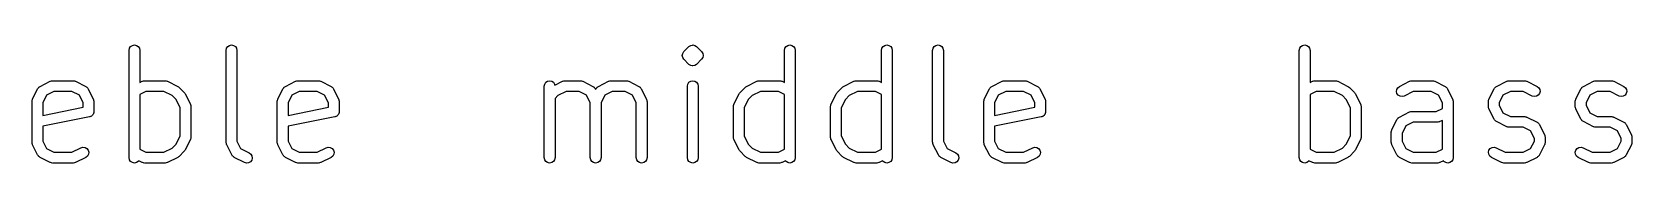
# Model space of a CAD drawing. Extents: x 89 to 416, y -221 to -186.
# Drawn here: x 164.7 to 240.4, y -219.7 to -214.1 of the extents above; entities that cross this region are included whole.
import ezdxf

# ---------------------------------------------------------------- set-up
doc = ezdxf.new("R2010")
doc.units = 0
doc.layers.add('BLACK', color=7, linetype='CONTINUOUS')

msp = doc.modelspace()

# ---------------------------------------------------------------- linework, layer by layer
at = {"layer": 'BLACK', "linetype": 'CONTINUOUS'}
for p, q in [((169.261, -214.388), (169.28, -214.291)), ((169.28, -214.291), (169.335, -214.208)), ((169.335, -214.208), (169.418, -214.153)), ((169.418, -214.153), (169.515, -214.134)), ((169.515, -214.134), (169.612, -214.153)), ((169.612, -214.153), (169.694, -214.208)), ((169.694, -214.208), (169.749, -214.291)), ((169.749, -214.291), (169.769, -214.388)), ((173.857, -214.388), (173.876, -214.291)), ((173.876, -214.291), (173.931, -214.208)), ((173.931, -214.208), (174.014, -214.153)), ((174.014, -214.153), (174.111, -214.134)), ((174.111, -214.134), (174.208, -214.153)), ((174.208, -214.153), (174.291, -214.208)), ((174.291, -214.208), (174.346, -214.291)), ((174.346, -214.291), (174.365, -214.388)), ((195.521, -214.45), (195.763, -214.208)), ((195.763, -214.208), (195.846, -214.153)), ((195.846, -214.153), (195.924, -214.138)), ((195.846, -214.153), (195.846, -214.153)), ((195.846, -214.153), (195.846, -214.153)), ((195.924, -214.138), (195.943, -214.134)), ((195.943, -214.134), (195.943, -214.134)), ((195.943, -214.134), (196.04, -214.153)), ((196.04, -214.153), (196.122, -214.208)), ((196.122, -214.208), (196.364, -214.45)), ((200.285, -214.388), (200.304, -214.291)), ((200.304, -214.291), (200.359, -214.208)), ((200.359, -214.208), (200.442, -214.153)), ((200.442, -214.153), (200.539, -214.134)), ((200.539, -214.134), (200.636, -214.153)), ((200.636, -214.153), (200.719, -214.208)), ((200.719, -214.208), (200.774, -214.291)), ((200.774, -214.291), (200.793, -214.388)), ((204.881, -214.388), (204.901, -214.291)), ((204.901, -214.291), (204.956, -214.208)), ((204.956, -214.208), (205.038, -214.153)), ((205.038, -214.153), (205.135, -214.134)), ((205.135, -214.134), (205.232, -214.153)), ((205.232, -214.153), (205.315, -214.208)), ((205.315, -214.208), (205.37, -214.291)), ((205.37, -214.291), (205.389, -214.388)), ((207.3, -214.388), (207.32, -214.291)), ((207.32, -214.291), (207.375, -214.208)), ((207.375, -214.208), (207.457, -214.153)), ((207.457, -214.153), (207.554, -214.134)), ((207.554, -214.134), (207.651, -214.153)), ((207.651, -214.153), (207.734, -214.208)), ((207.734, -214.208), (207.789, -214.291)), ((207.789, -214.291), (207.808, -214.388)), ((224.657, -214.388), (224.676, -214.291)), ((224.676, -214.291), (224.731, -214.208)), ((224.731, -214.208), (224.814, -214.153)), ((224.814, -214.153), (224.911, -214.134)), ((224.911, -214.134), (225.008, -214.153)), ((225.008, -214.153), (225.091, -214.208)), ((225.091, -214.208), (225.146, -214.291)), ((225.146, -214.291), (225.165, -214.388)), ((169.261, -219.468), (169.261, -214.388)), ((169.769, -214.388), (169.769, -215.912)), ((173.857, -218.742), (173.857, -214.388)), ((174.365, -214.388), (174.365, -218.682)), ((195.447, -214.63), (195.466, -214.533)), ((195.466, -214.727), (195.447, -214.63)), ((195.466, -214.533), (195.521, -214.45)), ((195.521, -214.81), (195.466, -214.727)), ((195.763, -215.052), (195.521, -214.81)), ((195.846, -215.107), (195.763, -215.052)), ((196.122, -215.052), (196.04, -215.107)), ((196.364, -214.81), (196.122, -215.052)), ((196.122, -215.052), (196.122, -215.052)), ((196.364, -214.45), (196.419, -214.533)), ((196.419, -214.727), (196.364, -214.81)), ((196.364, -214.81), (196.364, -214.81)), ((196.419, -214.533), (196.439, -214.63)), ((196.439, -214.63), (196.419, -214.727)), ((200.285, -215.912), (200.285, -214.388)), ((200.793, -214.388), (200.793, -219.468)), ((204.881, -215.912), (204.881, -214.388)), ((205.389, -214.388), (205.389, -219.468)), ((207.3, -218.742), (207.3, -214.388)), ((207.808, -214.388), (207.808, -218.682)), ((224.657, -219.468), (224.657, -214.388)), ((225.165, -214.388), (225.165, -215.912)), ((165.047, -216.096), (165.531, -215.854)), ((165.531, -215.854), (165.539, -215.852)), ((165.539, -215.852), (165.547, -215.847)), ((165.547, -215.847), (165.587, -215.839)), ((165.587, -215.839), (165.626, -215.828)), ((165.626, -215.828), (165.635, -215.829)), ((165.635, -215.829), (165.644, -215.827)), ((165.644, -215.827), (166.612, -215.827)), ((166.612, -215.827), (166.621, -215.829)), ((166.621, -215.829), (166.63, -215.828)), ((166.63, -215.828), (166.669, -215.839)), ((166.669, -215.839), (166.709, -215.847)), ((166.709, -215.847), (166.717, -215.852)), ((166.717, -215.852), (166.725, -215.854)), ((166.725, -215.854), (167.209, -216.096)), ((169.769, -215.912), (169.885, -215.854)), ((169.885, -215.854), (169.894, -215.852)), ((169.894, -215.852), (169.901, -215.847)), ((169.901, -215.847), (169.941, -215.839)), ((169.941, -215.839), (169.981, -215.828)), ((169.981, -215.828), (169.99, -215.829)), ((169.99, -215.829), (169.999, -215.827)), ((169.999, -215.827), (170.966, -215.827)), ((170.966, -215.827), (170.975, -215.829)), ((170.975, -215.829), (170.984, -215.828)), ((170.984, -215.828), (171.023, -215.839)), ((171.023, -215.839), (171.063, -215.847)), ((171.063, -215.847), (171.071, -215.852)), ((171.071, -215.852), (171.08, -215.854)), ((171.08, -215.854), (171.564, -216.096)), ((176.658, -216.096), (177.142, -215.854)), ((177.142, -215.854), (177.151, -215.852)), ((177.151, -215.852), (177.159, -215.847)), ((177.159, -215.847), (177.198, -215.839)), ((177.198, -215.839), (177.238, -215.828)), ((177.238, -215.828), (177.247, -215.829)), ((177.247, -215.829), (177.256, -215.827)), ((177.256, -215.827), (178.223, -215.827)), ((178.223, -215.827), (178.232, -215.829)), ((178.232, -215.829), (178.241, -215.828)), ((178.241, -215.828), (178.281, -215.839)), ((178.281, -215.839), (178.321, -215.847)), ((178.321, -215.847), (178.328, -215.852)), ((178.328, -215.852), (178.337, -215.854)), ((178.337, -215.854), (178.821, -216.096)), ((188.99, -215.902), (189.072, -215.847)), ((189.072, -215.847), (189.17, -215.827)), ((189.17, -215.827), (189.267, -215.847)), ((189.267, -215.847), (189.349, -215.902)), ((189.415, -216.038), (189.782, -215.854)), ((189.782, -215.854), (189.79, -215.852)), ((189.79, -215.852), (189.798, -215.847)), ((189.798, -215.847), (189.838, -215.839)), ((189.838, -215.839), (189.877, -215.828)), ((189.877, -215.828), (189.886, -215.829)), ((189.886, -215.829), (189.895, -215.827)), ((189.895, -215.827), (190.621, -215.827)), ((190.621, -215.827), (190.63, -215.829)), ((190.63, -215.829), (190.639, -215.828)), ((190.639, -215.828), (190.678, -215.839)), ((190.678, -215.839), (190.718, -215.847)), ((190.718, -215.847), (190.726, -215.852)), ((190.726, -215.852), (190.735, -215.854)), ((190.735, -215.854), (191.218, -216.096)), ((191.475, -216.096), (191.959, -215.854)), ((191.959, -215.854), (191.968, -215.852)), ((191.968, -215.852), (191.975, -215.847)), ((191.975, -215.847), (192.015, -215.839)), ((192.015, -215.839), (192.054, -215.828)), ((192.054, -215.828), (192.063, -215.829)), ((192.063, -215.829), (192.072, -215.827)), ((192.072, -215.827), (192.798, -215.827)), ((192.798, -215.827), (192.807, -215.829)), ((192.807, -215.829), (192.816, -215.828)), ((192.816, -215.828), (192.855, -215.839)), ((192.855, -215.839), (192.895, -215.847)), ((192.895, -215.847), (192.903, -215.852)), ((192.903, -215.852), (192.912, -215.854)), ((192.912, -215.854), (193.395, -216.096)), ((195.763, -215.902), (195.846, -215.847)), ((195.846, -215.107), (195.846, -215.107)), ((195.846, -215.107), (195.846, -215.107)), ((195.919, -215.121), (195.846, -215.107)), ((195.846, -215.847), (195.943, -215.827)), ((195.943, -215.126), (195.919, -215.121)), ((196.04, -215.107), (195.943, -215.126)), ((195.943, -215.126), (195.943, -215.126)), ((195.943, -215.827), (196.04, -215.847)), ((196.04, -215.847), (196.122, -215.902)), ((198.49, -216.096), (198.974, -215.854)), ((198.974, -215.854), (198.983, -215.852)), ((198.983, -215.852), (198.99, -215.847)), ((198.99, -215.847), (199.03, -215.839)), ((199.03, -215.839), (199.07, -215.828)), ((199.07, -215.828), (199.079, -215.829)), ((199.079, -215.829), (199.088, -215.827)), ((199.088, -215.827), (200.055, -215.827)), ((200.055, -215.827), (200.064, -215.829)), ((200.064, -215.829), (200.073, -215.828)), ((200.073, -215.828), (200.113, -215.839)), ((200.113, -215.839), (200.152, -215.847)), ((200.152, -215.847), (200.16, -215.852)), ((200.16, -215.852), (200.169, -215.854)), ((200.169, -215.854), (200.285, -215.912)), ((203.086, -216.096), (203.57, -215.854)), ((203.57, -215.854), (203.579, -215.852)), ((203.579, -215.852), (203.587, -215.847)), ((203.587, -215.847), (203.627, -215.839)), ((203.627, -215.839), (203.666, -215.828)), ((203.666, -215.828), (203.675, -215.829)), ((203.675, -215.829), (203.684, -215.827)), ((203.684, -215.827), (204.651, -215.827)), ((204.651, -215.827), (204.66, -215.829)), ((204.66, -215.829), (204.669, -215.828)), ((204.669, -215.828), (204.709, -215.839)), ((204.709, -215.839), (204.749, -215.847)), ((204.749, -215.847), (204.756, -215.852)), ((204.756, -215.852), (204.765, -215.854)), ((204.765, -215.854), (204.881, -215.912)), ((210.102, -216.096), (210.585, -215.854)), ((210.585, -215.854), (210.594, -215.852)), ((210.594, -215.852), (210.602, -215.847)), ((210.602, -215.847), (210.642, -215.839)), ((210.642, -215.839), (210.681, -215.828)), ((210.681, -215.828), (210.69, -215.829)), ((210.69, -215.829), (210.699, -215.827)), ((210.699, -215.827), (211.667, -215.827)), ((211.667, -215.827), (211.676, -215.829)), ((211.676, -215.829), (211.685, -215.828)), ((211.685, -215.828), (211.724, -215.839)), ((211.724, -215.839), (211.764, -215.847)), ((211.764, -215.847), (211.771, -215.852)), ((211.771, -215.852), (211.78, -215.854)), ((211.78, -215.854), (212.264, -216.096)), ((225.165, -215.912), (225.281, -215.854)), ((225.281, -215.854), (225.29, -215.852)), ((225.29, -215.852), (225.298, -215.847)), ((225.298, -215.847), (225.337, -215.839)), ((225.337, -215.839), (225.377, -215.828)), ((225.377, -215.828), (225.386, -215.829)), ((225.386, -215.829), (225.395, -215.827)), ((225.395, -215.827), (226.362, -215.827)), ((226.362, -215.827), (226.371, -215.829)), ((226.371, -215.829), (226.38, -215.828)), ((226.38, -215.828), (226.42, -215.839)), ((226.42, -215.839), (226.46, -215.847)), ((226.46, -215.847), (226.467, -215.852)), ((226.467, -215.852), (226.476, -215.854)), ((226.476, -215.854), (226.96, -216.096)), ((229.394, -216.096), (229.877, -215.854)), ((229.877, -215.854), (229.886, -215.852)), ((229.886, -215.852), (229.894, -215.847)), ((229.894, -215.847), (229.934, -215.839)), ((229.934, -215.839), (229.973, -215.828)), ((229.973, -215.828), (229.982, -215.829)), ((229.982, -215.829), (229.991, -215.827)), ((229.991, -215.827), (230.959, -215.827)), ((230.959, -215.827), (230.968, -215.829)), ((230.968, -215.829), (230.977, -215.828)), ((230.977, -215.828), (231.016, -215.839)), ((231.016, -215.839), (231.056, -215.847)), ((231.056, -215.847), (231.063, -215.852)), ((231.063, -215.852), (231.072, -215.854)), ((231.072, -215.854), (231.556, -216.096)), ((233.99, -216.096), (234.474, -215.854)), ((234.474, -215.854), (234.482, -215.852)), ((234.482, -215.852), (234.49, -215.847)), ((234.49, -215.847), (234.53, -215.839)), ((234.53, -215.839), (234.569, -215.828)), ((234.569, -215.828), (234.578, -215.829)), ((234.578, -215.829), (234.587, -215.827)), ((234.587, -215.827), (235.313, -215.827)), ((235.313, -215.827), (235.322, -215.829)), ((235.322, -215.829), (235.331, -215.828)), ((235.331, -215.828), (235.37, -215.839)), ((235.37, -215.839), (235.41, -215.847)), ((235.41, -215.847), (235.418, -215.852)), ((235.418, -215.852), (235.426, -215.854)), ((235.426, -215.854), (235.91, -216.096)), ((238.102, -216.096), (238.586, -215.854)), ((238.586, -215.854), (238.595, -215.852)), ((238.595, -215.852), (238.602, -215.847)), ((238.602, -215.847), (238.642, -215.839)), ((238.642, -215.839), (238.682, -215.828)), ((238.682, -215.828), (238.691, -215.829)), ((238.691, -215.829), (238.7, -215.827)), ((238.7, -215.827), (239.425, -215.827)), ((239.425, -215.827), (239.434, -215.829)), ((239.434, -215.829), (239.443, -215.828)), ((239.443, -215.828), (239.483, -215.839)), ((239.483, -215.839), (239.522, -215.847)), ((239.522, -215.847), (239.53, -215.852)), ((239.53, -215.852), (239.539, -215.854)), ((239.539, -215.854), (240.023, -216.096)), ((164.691, -216.694), (164.933, -216.21)), ((164.933, -216.21), (164.953, -216.185)), ((164.953, -216.185), (164.969, -216.157)), ((164.969, -216.157), (164.983, -216.146)), ((164.983, -216.146), (164.994, -216.131)), ((164.994, -216.131), (165.022, -216.116)), ((165.022, -216.116), (165.047, -216.096)), ((165.35, -216.513), (165.173, -216.867)), ((165.704, -216.335), (165.35, -216.513)), ((166.552, -216.335), (165.704, -216.335)), ((166.906, -216.513), (166.552, -216.335)), ((167.084, -216.867), (166.906, -216.513)), ((167.209, -216.096), (167.234, -216.116)), ((167.234, -216.116), (167.262, -216.131)), ((167.262, -216.131), (167.273, -216.146)), ((167.273, -216.146), (167.288, -216.157)), ((167.288, -216.157), (167.303, -216.185)), ((167.303, -216.185), (167.323, -216.21)), ((167.323, -216.21), (167.565, -216.694)), ((170.059, -216.335), (169.769, -216.48)), ((169.769, -216.48), (169.769, -219.069)), ((170.906, -216.335), (170.059, -216.335)), ((171.3, -216.532), (170.906, -216.335)), ((171.483, -216.716), (171.3, -216.532)), ((171.564, -216.096), (171.596, -216.121)), ((171.596, -216.121), (171.63, -216.144)), ((171.63, -216.144), (171.872, -216.386)), ((171.872, -216.386), (171.894, -216.419)), ((171.894, -216.419), (171.919, -216.452)), ((171.919, -216.452), (172.161, -216.935)), ((176.303, -216.694), (176.545, -216.21)), ((176.545, -216.21), (176.564, -216.185)), ((176.564, -216.185), (176.58, -216.157)), ((176.58, -216.157), (176.594, -216.146)), ((176.594, -216.146), (176.605, -216.131)), ((176.605, -216.131), (176.633, -216.116)), ((176.633, -216.116), (176.658, -216.096)), ((176.961, -216.513), (176.784, -216.867)), ((177.316, -216.335), (176.961, -216.513)), ((178.163, -216.335), (177.316, -216.335)), ((178.518, -216.513), (178.163, -216.335)), ((178.695, -216.867), (178.518, -216.513)), ((178.821, -216.096), (178.846, -216.116)), ((178.846, -216.116), (178.874, -216.131)), ((178.874, -216.131), (178.885, -216.146)), ((178.885, -216.146), (178.899, -216.157)), ((178.899, -216.157), (178.915, -216.185)), ((178.915, -216.185), (178.934, -216.21)), ((178.934, -216.21), (179.176, -216.694)), ((188.916, -216.081), (188.935, -215.984)), ((188.916, -219.468), (188.916, -216.081)), ((188.935, -215.984), (188.99, -215.902)), ((189.349, -215.902), (189.404, -215.984)), ((189.404, -215.984), (189.415, -216.038)), ((189.562, -216.532), (189.424, -216.67)), ((189.955, -216.335), (189.562, -216.532)), ((190.561, -216.335), (189.955, -216.335)), ((190.915, -216.513), (190.561, -216.335)), ((191.093, -216.867), (190.915, -216.513)), ((191.218, -216.096), (191.244, -216.116)), ((191.244, -216.116), (191.271, -216.131)), ((191.271, -216.131), (191.282, -216.146)), ((191.282, -216.146), (191.297, -216.157)), ((191.297, -216.157), (191.312, -216.185)), ((191.312, -216.185), (191.332, -216.21)), ((191.332, -216.21), (191.347, -216.239)), ((191.347, -216.239), (191.361, -216.21)), ((191.361, -216.21), (191.381, -216.185)), ((191.381, -216.185), (191.397, -216.157)), ((191.397, -216.157), (191.411, -216.146)), ((191.411, -216.146), (191.422, -216.131)), ((191.422, -216.131), (191.45, -216.116)), ((191.45, -216.116), (191.475, -216.096)), ((191.778, -216.513), (191.601, -216.867)), ((192.132, -216.335), (191.778, -216.513)), ((192.738, -216.335), (192.132, -216.335)), ((193.093, -216.513), (192.738, -216.335)), ((193.27, -216.867), (193.093, -216.513)), ((193.395, -216.096), (193.421, -216.116)), ((193.421, -216.116), (193.448, -216.131)), ((193.448, -216.131), (193.459, -216.146)), ((193.459, -216.146), (193.474, -216.157)), ((193.474, -216.157), (193.49, -216.185)), ((193.49, -216.185), (193.509, -216.21)), ((193.509, -216.21), (193.751, -216.694)), ((195.689, -216.081), (195.708, -215.984)), ((195.689, -219.468), (195.689, -216.081)), ((195.708, -215.984), (195.763, -215.902)), ((196.122, -215.902), (196.178, -215.984)), ((196.178, -215.984), (196.197, -216.081)), ((196.197, -216.081), (196.197, -219.468)), ((197.893, -216.935), (198.135, -216.452)), ((198.135, -216.452), (198.16, -216.419)), ((198.16, -216.419), (198.182, -216.386)), ((198.182, -216.386), (198.424, -216.144)), ((198.424, -216.144), (198.458, -216.121)), ((198.458, -216.121), (198.49, -216.096)), ((198.754, -216.532), (198.571, -216.716)), ((199.148, -216.335), (198.754, -216.532)), ((199.995, -216.335), (199.148, -216.335)), ((200.285, -216.48), (199.995, -216.335)), ((200.285, -219.069), (200.285, -216.48)), ((202.489, -216.935), (202.731, -216.452)), ((202.731, -216.452), (202.756, -216.419)), ((202.756, -216.419), (202.778, -216.386)), ((202.778, -216.386), (203.02, -216.144)), ((203.02, -216.144), (203.054, -216.121)), ((203.054, -216.121), (203.086, -216.096)), ((203.35, -216.532), (203.167, -216.716)), ((203.744, -216.335), (203.35, -216.532)), ((204.591, -216.335), (203.744, -216.335)), ((204.881, -216.48), (204.591, -216.335)), ((204.881, -219.069), (204.881, -216.48)), ((209.746, -216.694), (209.988, -216.21)), ((209.988, -216.21), (210.008, -216.185)), ((210.008, -216.185), (210.023, -216.157)), ((210.023, -216.157), (210.038, -216.146)), ((210.038, -216.146), (210.049, -216.131)), ((210.049, -216.131), (210.076, -216.116)), ((210.076, -216.116), (210.102, -216.096)), ((210.405, -216.513), (210.227, -216.867)), ((210.759, -216.335), (210.405, -216.513)), ((211.607, -216.335), (210.759, -216.335)), ((211.961, -216.513), (211.607, -216.335)), ((212.138, -216.867), (211.961, -216.513)), ((212.264, -216.096), (212.289, -216.116)), ((212.289, -216.116), (212.317, -216.131)), ((212.317, -216.131), (212.328, -216.146)), ((212.328, -216.146), (212.342, -216.157)), ((212.342, -216.157), (212.358, -216.185)), ((212.358, -216.185), (212.378, -216.21)), ((212.378, -216.21), (212.62, -216.694)), ((225.455, -216.335), (225.165, -216.48)), ((225.165, -216.48), (225.165, -219.069)), ((226.302, -216.335), (225.455, -216.335)), ((226.696, -216.532), (226.302, -216.335)), ((226.879, -216.716), (226.696, -216.532)), ((226.96, -216.096), (226.992, -216.121)), ((226.992, -216.121), (227.026, -216.144)), ((227.026, -216.144), (227.268, -216.386)), ((227.268, -216.386), (227.29, -216.419)), ((227.29, -216.419), (227.315, -216.452)), ((227.315, -216.452), (227.557, -216.935)), ((229.254, -216.341), (229.266, -216.243)), ((229.28, -216.437), (229.254, -216.341)), ((229.266, -216.243), (229.315, -216.157)), ((229.341, -216.515), (229.28, -216.437)), ((229.315, -216.157), (229.394, -216.096)), ((229.427, -216.564), (229.341, -216.515)), ((229.525, -216.577), (229.427, -216.564)), ((229.621, -216.551), (229.525, -216.577)), ((230.051, -216.335), (229.621, -216.551)), ((230.899, -216.335), (230.051, -216.335)), ((231.253, -216.513), (230.899, -216.335)), ((231.43, -216.867), (231.253, -216.513)), ((231.556, -216.096), (231.581, -216.116)), ((231.581, -216.116), (231.609, -216.131)), ((231.609, -216.131), (231.62, -216.146)), ((231.62, -216.146), (231.634, -216.157)), ((231.634, -216.157), (231.65, -216.185)), ((231.65, -216.185), (231.67, -216.21)), ((231.67, -216.21), (231.911, -216.694)), ((233.634, -216.694), (233.876, -216.21)), ((233.876, -216.21), (233.896, -216.185)), ((233.896, -216.185), (233.911, -216.157)), ((233.911, -216.157), (233.926, -216.146)), ((233.926, -216.146), (233.937, -216.131)), ((233.937, -216.131), (233.965, -216.116)), ((233.965, -216.116), (233.99, -216.096)), ((234.293, -216.513), (234.115, -216.867)), ((234.647, -216.335), (234.293, -216.513)), ((235.253, -216.335), (234.647, -216.335)), ((235.683, -216.551), (235.253, -216.335)), ((235.779, -216.577), (235.683, -216.551)), ((235.877, -216.564), (235.779, -216.577)), ((235.963, -216.515), (235.877, -216.564)), ((235.91, -216.096), (235.989, -216.157)), ((236.024, -216.437), (235.963, -216.515)), ((235.989, -216.157), (236.038, -216.243)), ((236.05, -216.341), (236.024, -216.437)), ((236.038, -216.243), (236.05, -216.341)), ((237.747, -216.694), (237.989, -216.21)), ((237.989, -216.21), (238.008, -216.185)), ((238.008, -216.185), (238.024, -216.157)), ((238.024, -216.157), (238.038, -216.146)), ((238.038, -216.146), (238.049, -216.131)), ((238.049, -216.131), (238.077, -216.116)), ((238.077, -216.116), (238.102, -216.096)), ((238.405, -216.513), (238.228, -216.867)), ((238.759, -216.335), (238.405, -216.513)), ((239.365, -216.335), (238.759, -216.335)), ((239.795, -216.551), (239.365, -216.335)), ((239.891, -216.577), (239.795, -216.551)), ((239.989, -216.564), (239.891, -216.577)), ((240.075, -216.515), (239.989, -216.564)), ((240.023, -216.096), (240.101, -216.157)), ((240.136, -216.437), (240.075, -216.515)), ((240.101, -216.157), (240.15, -216.243)), ((240.162, -216.341), (240.136, -216.437)), ((240.15, -216.243), (240.162, -216.341)), ((164.665, -216.789), (164.676, -216.75)), ((164.666, -216.798), (164.665, -216.789)), ((164.665, -216.807), (164.666, -216.798)), ((164.665, -218.742), (164.665, -216.807)), ((164.676, -216.75), (164.684, -216.71)), ((164.684, -216.71), (164.689, -216.702)), ((164.689, -216.702), (164.691, -216.694)), ((165.173, -216.867), (165.173, -217.465)), ((165.173, -217.465), (167.084, -217.083)), ((167.084, -217.083), (167.084, -216.867)), ((167.565, -216.694), (167.567, -216.702)), ((167.567, -216.702), (167.572, -216.71)), ((167.572, -216.71), (167.58, -216.75)), ((167.577, -217.363), (167.572, -217.388)), ((167.587, -217.34), (167.577, -217.363)), ((167.58, -216.75), (167.591, -216.789)), ((167.592, -217.291), (167.587, -217.315)), ((167.587, -217.315), (167.587, -217.34)), ((167.591, -216.789), (167.59, -216.798)), ((167.59, -216.798), (167.592, -216.807)), ((167.592, -216.807), (167.592, -217.291)), ((171.68, -217.109), (171.483, -216.716)), ((171.68, -218.441), (171.68, -217.109)), ((172.161, -216.935), (172.163, -216.944)), ((172.163, -216.944), (172.168, -216.952)), ((172.168, -216.952), (172.176, -216.992)), ((172.176, -216.992), (172.187, -217.031)), ((172.187, -217.031), (172.186, -217.04)), ((172.186, -217.04), (172.188, -217.049)), ((172.188, -217.049), (172.188, -218.5)), ((176.276, -216.807), (176.278, -216.798)), ((176.276, -218.742), (176.276, -216.807)), ((176.277, -216.789), (176.287, -216.75)), ((176.278, -216.798), (176.277, -216.789)), ((176.287, -216.75), (176.295, -216.71)), ((176.295, -216.71), (176.3, -216.702)), ((176.3, -216.702), (176.303, -216.694)), ((176.784, -216.867), (176.784, -217.465)), ((176.784, -217.465), (178.695, -217.083)), ((178.695, -217.083), (178.695, -216.867)), ((179.176, -216.694), (179.179, -216.702)), ((179.179, -216.702), (179.184, -216.71)), ((179.184, -216.71), (179.192, -216.75)), ((179.189, -217.363), (179.184, -217.388)), ((179.198, -217.34), (179.189, -217.363)), ((179.192, -216.75), (179.202, -216.789)), ((179.203, -217.291), (179.198, -217.315)), ((179.198, -217.315), (179.198, -217.34)), ((179.202, -216.789), (179.201, -216.798)), ((179.201, -216.798), (179.203, -216.807)), ((179.203, -216.807), (179.203, -217.291)), ((189.424, -216.67), (189.424, -219.468)), ((191.093, -219.468), (191.093, -216.867)), ((191.601, -216.867), (191.601, -219.468)), ((193.27, -219.468), (193.27, -216.867)), ((193.751, -216.694), (193.753, -216.702)), ((193.753, -216.702), (193.758, -216.71)), ((193.758, -216.71), (193.766, -216.75)), ((193.766, -216.75), (193.777, -216.789)), ((193.777, -216.789), (193.776, -216.798)), ((193.776, -216.798), (193.778, -216.807)), ((193.778, -216.807), (193.778, -219.468)), ((197.866, -217.049), (197.868, -217.04)), ((197.866, -218.5), (197.866, -217.049)), ((197.867, -217.031), (197.877, -216.992)), ((197.868, -217.04), (197.867, -217.031)), ((197.877, -216.992), (197.885, -216.952)), ((197.885, -216.952), (197.89, -216.944)), ((197.89, -216.944), (197.893, -216.935)), ((198.571, -216.716), (198.374, -217.109)), ((198.374, -217.109), (198.374, -218.441)), ((202.462, -217.049), (202.464, -217.04)), ((202.462, -218.5), (202.462, -217.049)), ((202.463, -217.031), (202.474, -216.992)), ((202.464, -217.04), (202.463, -217.031)), ((202.474, -216.992), (202.482, -216.952)), ((202.482, -216.952), (202.487, -216.944)), ((202.487, -216.944), (202.489, -216.935)), ((203.167, -216.716), (202.97, -217.109)), ((202.97, -217.109), (202.97, -218.441)), ((209.719, -216.807), (209.721, -216.798)), ((209.719, -218.742), (209.719, -216.807)), ((209.72, -216.789), (209.731, -216.75)), ((209.721, -216.798), (209.72, -216.789)), ((209.731, -216.75), (209.739, -216.71)), ((209.739, -216.71), (209.744, -216.702)), ((209.744, -216.702), (209.746, -216.694)), ((210.227, -216.867), (210.227, -217.465)), ((210.227, -217.465), (212.138, -217.083)), ((212.138, -217.083), (212.138, -216.867)), ((212.62, -216.694), (212.622, -216.702)), ((212.622, -216.702), (212.627, -216.71)), ((212.627, -216.71), (212.635, -216.75)), ((212.632, -217.363), (212.627, -217.388)), ((212.642, -217.34), (212.632, -217.363)), ((212.635, -216.75), (212.646, -216.789)), ((212.646, -217.291), (212.642, -217.315)), ((212.642, -217.315), (212.642, -217.34)), ((212.646, -216.789), (212.645, -216.798)), ((212.645, -216.798), (212.646, -216.807)), ((212.646, -216.807), (212.646, -217.291)), ((227.076, -217.109), (226.879, -216.716)), ((227.076, -218.441), (227.076, -217.109)), ((227.557, -216.935), (227.56, -216.944)), ((227.56, -216.944), (227.565, -216.952)), ((227.565, -216.952), (227.573, -216.992)), ((227.573, -216.992), (227.583, -217.031)), ((227.583, -217.031), (227.582, -217.04)), ((227.582, -217.04), (227.584, -217.049)), ((227.584, -217.049), (227.584, -218.5)), ((229.394, -217.548), (229.877, -217.306)), ((229.877, -217.306), (229.886, -217.303)), ((229.886, -217.303), (229.894, -217.298)), ((229.894, -217.298), (229.934, -217.29)), ((229.934, -217.29), (229.973, -217.279)), ((229.973, -217.279), (229.982, -217.281)), ((229.982, -217.281), (229.991, -217.279)), ((229.991, -217.279), (231.141, -217.279)), ((231.141, -217.279), (231.43, -217.134)), ((231.43, -217.134), (231.43, -216.867)), ((231.911, -216.694), (231.914, -216.702)), ((231.914, -216.702), (231.919, -216.71)), ((231.919, -216.71), (231.927, -216.75)), ((231.927, -216.75), (231.938, -216.789)), ((231.938, -216.789), (231.937, -216.798)), ((231.937, -216.798), (231.938, -216.807)), ((231.938, -216.807), (231.938, -219.468)), ((233.607, -216.807), (233.609, -216.798)), ((233.607, -217.049), (233.607, -216.807)), ((233.609, -217.058), (233.607, -217.049)), ((233.608, -216.789), (233.619, -216.75)), ((233.609, -216.798), (233.608, -216.789)), ((233.608, -217.067), (233.609, -217.058)), ((233.619, -217.106), (233.608, -217.067)), ((233.619, -216.75), (233.627, -216.71)), ((233.627, -217.146), (233.619, -217.106)), ((233.627, -216.71), (233.632, -216.702)), ((233.632, -217.154), (233.627, -217.146)), ((233.632, -216.702), (233.634, -216.694)), ((233.634, -217.163), (233.632, -217.154)), ((233.876, -217.646), (233.634, -217.163)), ((234.115, -216.867), (234.115, -216.989)), ((234.115, -216.989), (234.293, -217.344)), ((234.293, -217.344), (234.647, -217.521)), ((237.72, -216.789), (237.731, -216.75)), ((237.722, -216.798), (237.72, -216.789)), ((237.72, -216.807), (237.722, -216.798)), ((237.72, -217.049), (237.72, -216.807)), ((237.722, -217.058), (237.72, -217.049)), ((237.72, -217.067), (237.722, -217.058)), ((237.731, -217.106), (237.72, -217.067)), ((237.731, -216.75), (237.739, -216.71)), ((237.739, -217.146), (237.731, -217.106)), ((237.739, -216.71), (237.744, -216.702)), ((237.744, -217.154), (237.739, -217.146)), ((237.744, -216.702), (237.747, -216.694)), ((237.747, -217.163), (237.744, -217.154)), ((237.989, -217.646), (237.747, -217.163)), ((238.228, -216.867), (238.228, -216.989)), ((238.228, -216.989), (238.405, -217.344)), ((238.405, -217.344), (238.759, -217.521)), ((167.387, -217.54), (165.173, -217.983)), ((165.173, -217.983), (165.173, -218.682)), ((167.41, -217.53), (167.387, -217.54)), ((167.435, -217.526), (167.41, -217.53)), ((167.456, -217.512), (167.435, -217.526)), ((167.479, -217.502), (167.456, -217.512)), ((167.497, -217.484), (167.479, -217.502)), ((167.517, -217.471), (167.497, -217.484)), ((167.531, -217.45), (167.517, -217.471)), ((167.549, -217.432), (167.531, -217.45)), ((167.558, -217.409), (167.549, -217.432)), ((167.572, -217.388), (167.558, -217.409)), ((178.999, -217.54), (176.784, -217.983)), ((176.784, -217.983), (176.784, -218.682)), ((179.022, -217.53), (178.999, -217.54)), ((179.046, -217.526), (179.022, -217.53)), ((179.067, -217.512), (179.046, -217.526)), ((179.09, -217.502), (179.067, -217.512)), ((179.108, -217.484), (179.09, -217.502)), ((179.129, -217.471), (179.108, -217.484)), ((179.143, -217.45), (179.129, -217.471)), ((179.16, -217.432), (179.143, -217.45)), ((179.17, -217.409), (179.16, -217.432)), ((179.184, -217.388), (179.17, -217.409)), ((212.442, -217.54), (210.227, -217.983)), ((210.227, -217.983), (210.227, -218.682)), ((212.465, -217.53), (212.442, -217.54)), ((212.49, -217.526), (212.465, -217.53)), ((212.51, -217.512), (212.49, -217.526)), ((212.534, -217.502), (212.51, -217.512)), ((212.551, -217.484), (212.534, -217.502)), ((212.572, -217.471), (212.551, -217.484)), ((212.586, -217.45), (212.572, -217.471)), ((212.604, -217.432), (212.586, -217.45)), ((212.613, -217.409), (212.604, -217.432)), ((212.627, -217.388), (212.613, -217.409)), ((229.038, -218.145), (229.28, -217.661)), ((229.28, -217.661), (229.299, -217.636)), ((229.299, -217.636), (229.315, -217.608)), ((229.315, -217.608), (229.33, -217.597)), ((229.33, -217.597), (229.341, -217.583)), ((229.341, -217.583), (229.368, -217.567)), ((229.368, -217.567), (229.394, -217.548)), ((229.696, -217.964), (229.519, -218.319)), ((230.051, -217.787), (229.696, -217.964)), ((231.2, -217.787), (230.051, -217.787)), ((231.209, -217.785), (231.2, -217.787)), ((231.218, -217.786), (231.209, -217.785)), ((231.258, -217.775), (231.218, -217.786)), ((231.298, -217.768), (231.258, -217.775)), ((231.305, -217.762), (231.298, -217.768)), ((231.314, -217.76), (231.305, -217.762)), ((231.43, -217.702), (231.314, -217.76)), ((231.43, -219.069), (231.43, -217.702)), ((233.896, -217.672), (233.876, -217.646)), ((233.911, -217.699), (233.896, -217.672)), ((233.926, -217.71), (233.911, -217.699)), ((233.937, -217.725), (233.926, -217.71)), ((233.965, -217.741), (233.937, -217.725)), ((233.99, -217.76), (233.965, -217.741)), ((234.474, -218.002), (233.99, -217.76)), ((234.482, -218.004), (234.474, -218.002)), ((234.49, -218.009), (234.482, -218.004)), ((234.53, -218.017), (234.49, -218.009)), ((234.569, -218.028), (234.53, -218.017)), ((234.578, -218.027), (234.569, -218.028)), ((234.587, -218.029), (234.578, -218.027)), ((235.253, -218.029), (234.587, -218.029)), ((234.647, -217.521), (235.313, -217.521)), ((235.607, -218.206), (235.253, -218.029)), ((235.313, -217.521), (235.322, -217.523)), ((235.322, -217.523), (235.331, -217.521)), ((235.331, -217.521), (235.37, -217.532)), ((235.37, -217.532), (235.41, -217.54)), ((235.41, -217.54), (235.418, -217.545)), ((235.418, -217.545), (235.426, -217.548)), ((235.426, -217.548), (235.91, -217.789)), ((235.91, -217.789), (235.935, -217.809)), ((235.935, -217.809), (235.963, -217.825)), ((235.963, -217.825), (235.974, -217.839)), ((235.974, -217.839), (235.989, -217.85)), ((235.989, -217.85), (236.004, -217.878)), ((236.004, -217.878), (236.024, -217.903)), ((236.024, -217.903), (236.266, -218.387)), ((238.008, -217.672), (237.989, -217.646)), ((238.024, -217.699), (238.008, -217.672)), ((238.038, -217.71), (238.024, -217.699)), ((238.049, -217.725), (238.038, -217.71)), ((238.077, -217.741), (238.049, -217.725)), ((238.102, -217.76), (238.077, -217.741)), ((238.586, -218.002), (238.102, -217.76)), ((238.595, -218.004), (238.586, -218.002)), ((238.602, -218.009), (238.595, -218.004)), ((238.642, -218.017), (238.602, -218.009)), ((238.682, -218.028), (238.642, -218.017)), ((238.691, -218.027), (238.682, -218.028)), ((238.7, -218.029), (238.691, -218.027)), ((239.365, -218.029), (238.7, -218.029)), ((238.759, -217.521), (239.425, -217.521)), ((239.72, -218.206), (239.365, -218.029)), ((239.425, -217.521), (239.434, -217.523)), ((239.434, -217.523), (239.443, -217.521)), ((239.443, -217.521), (239.483, -217.532)), ((239.483, -217.532), (239.522, -217.54)), ((239.522, -217.54), (239.53, -217.545)), ((239.53, -217.545), (239.539, -217.548)), ((239.539, -217.548), (240.023, -217.789)), ((240.023, -217.789), (240.048, -217.809)), ((240.048, -217.809), (240.075, -217.825)), ((240.075, -217.825), (240.087, -217.839)), ((240.087, -217.839), (240.101, -217.85)), ((240.101, -217.85), (240.117, -217.878)), ((240.117, -217.878), (240.136, -217.903)), ((240.136, -217.903), (240.378, -218.387)), ((164.666, -218.751), (164.665, -218.742)), ((164.665, -218.76), (164.666, -218.751)), ((164.676, -218.8), (164.665, -218.76)), ((164.684, -218.84), (164.676, -218.8)), ((164.689, -218.847), (164.684, -218.84)), ((164.691, -218.856), (164.689, -218.847)), ((164.933, -219.34), (164.691, -218.856)), ((165.173, -218.682), (165.35, -219.037)), ((171.3, -219.017), (171.483, -218.834)), ((171.483, -218.834), (171.68, -218.441)), ((172.161, -218.614), (171.919, -219.098)), ((172.163, -218.605), (172.161, -218.614)), ((172.168, -218.598), (172.163, -218.605)), ((172.176, -218.558), (172.168, -218.598)), ((172.187, -218.518), (172.176, -218.558)), ((172.188, -218.5), (172.186, -218.509)), ((172.186, -218.509), (172.187, -218.518)), ((173.859, -218.751), (173.857, -218.742)), ((173.858, -218.76), (173.859, -218.751)), ((173.868, -218.8), (173.858, -218.76)), ((173.876, -218.84), (173.868, -218.8)), ((173.881, -218.847), (173.876, -218.84)), ((173.884, -218.856), (173.881, -218.847)), ((174.126, -219.34), (173.884, -218.856)), ((174.365, -218.682), (174.542, -219.037)), ((176.278, -218.751), (176.276, -218.742)), ((176.277, -218.76), (176.278, -218.751)), ((176.287, -218.8), (176.277, -218.76)), ((176.295, -218.84), (176.287, -218.8)), ((176.3, -218.847), (176.295, -218.84)), ((176.303, -218.856), (176.3, -218.847)), ((176.545, -219.34), (176.303, -218.856)), ((176.784, -218.682), (176.961, -219.037)), ((197.868, -218.509), (197.866, -218.5)), ((197.867, -218.518), (197.868, -218.509)), ((197.877, -218.558), (197.867, -218.518)), ((197.885, -218.598), (197.877, -218.558)), ((197.89, -218.605), (197.885, -218.598)), ((197.893, -218.614), (197.89, -218.605)), ((198.135, -219.098), (197.893, -218.614)), ((198.374, -218.441), (198.571, -218.834)), ((198.571, -218.834), (198.754, -219.017)), ((202.464, -218.509), (202.462, -218.5)), ((202.463, -218.518), (202.464, -218.509)), ((202.474, -218.558), (202.463, -218.518)), ((202.482, -218.598), (202.474, -218.558)), ((202.487, -218.605), (202.482, -218.598)), ((202.489, -218.614), (202.487, -218.605)), ((202.731, -219.098), (202.489, -218.614)), ((202.97, -218.441), (203.167, -218.834)), ((203.167, -218.834), (203.35, -219.017)), ((207.302, -218.751), (207.3, -218.742)), ((207.301, -218.76), (207.302, -218.751)), ((207.312, -218.8), (207.301, -218.76)), ((207.32, -218.84), (207.312, -218.8)), ((207.325, -218.847), (207.32, -218.84)), ((207.327, -218.856), (207.325, -218.847)), ((207.569, -219.34), (207.327, -218.856)), ((207.808, -218.682), (207.986, -219.037)), ((209.721, -218.751), (209.719, -218.742)), ((209.72, -218.76), (209.721, -218.751)), ((209.731, -218.8), (209.72, -218.76)), ((209.739, -218.84), (209.731, -218.8)), ((209.744, -218.847), (209.739, -218.84)), ((209.746, -218.856), (209.744, -218.847)), ((209.988, -219.34), (209.746, -218.856)), ((210.227, -218.682), (210.405, -219.037)), ((226.696, -219.017), (226.879, -218.834)), ((226.879, -218.834), (227.076, -218.441)), ((227.557, -218.614), (227.315, -219.098)), ((227.56, -218.605), (227.557, -218.614)), ((227.565, -218.598), (227.56, -218.605)), ((227.573, -218.558), (227.565, -218.598)), ((227.583, -218.518), (227.573, -218.558)), ((227.584, -218.5), (227.582, -218.509)), ((227.582, -218.509), (227.583, -218.518)), ((229.011, -218.259), (229.013, -218.25)), ((229.011, -218.742), (229.011, -218.259)), ((229.013, -218.751), (229.011, -218.742)), ((229.012, -218.241), (229.023, -218.201)), ((229.013, -218.25), (229.012, -218.241)), ((229.012, -218.76), (229.013, -218.751)), ((229.023, -218.8), (229.012, -218.76)), ((229.023, -218.201), (229.031, -218.161)), ((229.031, -218.84), (229.023, -218.8)), ((229.031, -218.161), (229.036, -218.154)), ((229.036, -218.847), (229.031, -218.84)), ((229.036, -218.154), (229.038, -218.145)), ((229.038, -218.856), (229.036, -218.847)), ((229.28, -219.34), (229.038, -218.856)), ((229.519, -218.319), (229.519, -218.682)), ((229.519, -218.682), (229.696, -219.037)), ((235.785, -218.56), (235.607, -218.206)), ((235.607, -219.037), (235.785, -218.682)), ((235.785, -218.682), (235.785, -218.56)), ((236.266, -218.856), (236.024, -219.34)), ((236.266, -218.387), (236.268, -218.396)), ((236.268, -218.847), (236.266, -218.856)), ((236.268, -218.396), (236.273, -218.403)), ((236.273, -218.84), (236.268, -218.847)), ((236.273, -218.403), (236.281, -218.443)), ((236.281, -218.8), (236.273, -218.84)), ((236.281, -218.443), (236.292, -218.482)), ((236.292, -218.76), (236.281, -218.8)), ((236.292, -218.482), (236.291, -218.492)), ((236.291, -218.492), (236.293, -218.5)), ((236.293, -218.742), (236.291, -218.751)), ((236.291, -218.751), (236.292, -218.76)), ((236.293, -218.5), (236.293, -218.742)), ((239.897, -218.56), (239.72, -218.206)), ((239.72, -219.037), (239.897, -218.682)), ((239.897, -218.682), (239.897, -218.56)), ((240.378, -218.856), (240.136, -219.34)), ((240.378, -218.387), (240.381, -218.396)), ((240.381, -218.847), (240.378, -218.856)), ((240.381, -218.396), (240.386, -218.403)), ((240.386, -218.84), (240.381, -218.847)), ((240.386, -218.403), (240.394, -218.443)), ((240.394, -218.8), (240.386, -218.84)), ((240.394, -218.443), (240.404, -218.482)), ((240.404, -218.76), (240.394, -218.8)), ((240.404, -218.482), (240.403, -218.492)), ((240.403, -218.492), (240.405, -218.5)), ((240.405, -218.742), (240.403, -218.751)), ((240.403, -218.751), (240.404, -218.76)), ((240.405, -218.5), (240.405, -218.742)), ((164.953, -219.365), (164.933, -219.34)), ((164.969, -219.393), (164.953, -219.365)), ((164.983, -219.404), (164.969, -219.393)), ((164.994, -219.418), (164.983, -219.404)), ((165.022, -219.434), (164.994, -219.418)), ((165.047, -219.453), (165.022, -219.434)), ((165.531, -219.695), (165.047, -219.453)), ((165.35, -219.037), (165.704, -219.214)), ((165.704, -219.214), (166.552, -219.214)), ((166.552, -219.214), (166.982, -218.999)), ((167.209, -219.453), (166.725, -219.695)), ((166.982, -218.999), (167.078, -218.973)), ((167.078, -218.973), (167.176, -218.985)), ((167.176, -218.985), (167.262, -219.034)), ((167.288, -219.393), (167.209, -219.453)), ((167.262, -219.034), (167.323, -219.113)), ((167.337, -219.307), (167.288, -219.393)), ((167.323, -219.113), (167.349, -219.208)), ((167.349, -219.208), (167.337, -219.307)), ((169.28, -219.565), (169.261, -219.468)), ((169.335, -219.648), (169.28, -219.565)), ((169.718, -219.612), (169.694, -219.648)), ((169.885, -219.695), (169.718, -219.612)), ((169.769, -219.069), (170.059, -219.214)), ((170.059, -219.214), (170.906, -219.214)), ((170.906, -219.214), (171.3, -219.017)), ((171.564, -219.453), (171.08, -219.695)), ((171.596, -219.428), (171.564, -219.453)), ((171.63, -219.406), (171.596, -219.428)), ((171.872, -219.164), (171.63, -219.406)), ((171.894, -219.13), (171.872, -219.164)), ((171.919, -219.098), (171.894, -219.13)), ((174.145, -219.365), (174.126, -219.34)), ((174.161, -219.393), (174.145, -219.365)), ((174.175, -219.404), (174.161, -219.393)), ((174.186, -219.418), (174.175, -219.404)), ((174.214, -219.434), (174.186, -219.418)), ((174.239, -219.453), (174.214, -219.434)), ((174.723, -219.695), (174.239, -219.453)), ((174.542, -219.037), (174.95, -219.241)), ((174.95, -219.241), (175.029, -219.302)), ((175.064, -219.582), (175.003, -219.66)), ((175.029, -219.302), (175.078, -219.388)), ((175.09, -219.486), (175.064, -219.582)), ((175.078, -219.388), (175.09, -219.486)), ((176.564, -219.365), (176.545, -219.34)), ((176.58, -219.393), (176.564, -219.365)), ((176.594, -219.404), (176.58, -219.393)), ((176.605, -219.418), (176.594, -219.404)), ((176.633, -219.434), (176.605, -219.418)), ((176.658, -219.453), (176.633, -219.434)), ((177.142, -219.695), (176.658, -219.453)), ((176.961, -219.037), (177.316, -219.214)), ((177.316, -219.214), (178.163, -219.214)), ((178.163, -219.214), (178.594, -218.999)), ((178.821, -219.453), (178.337, -219.695)), ((178.594, -218.999), (178.689, -218.973)), ((178.689, -218.973), (178.787, -218.985)), ((178.787, -218.985), (178.874, -219.034)), ((178.899, -219.393), (178.821, -219.453)), ((178.874, -219.034), (178.934, -219.113)), ((178.948, -219.307), (178.899, -219.393)), ((178.934, -219.113), (178.961, -219.208)), ((178.961, -219.208), (178.948, -219.307)), ((188.935, -219.565), (188.916, -219.468)), ((188.99, -219.648), (188.935, -219.565)), ((189.404, -219.565), (189.349, -219.648)), ((189.424, -219.468), (189.404, -219.565)), ((191.112, -219.565), (191.093, -219.468)), ((191.167, -219.648), (191.112, -219.565)), ((191.581, -219.565), (191.526, -219.648)), ((191.601, -219.468), (191.581, -219.565)), ((193.289, -219.565), (193.27, -219.468)), ((193.344, -219.648), (193.289, -219.565)), ((193.758, -219.565), (193.703, -219.648)), ((193.778, -219.468), (193.758, -219.565)), ((195.708, -219.565), (195.689, -219.468)), ((195.763, -219.648), (195.708, -219.565)), ((196.178, -219.565), (196.122, -219.648)), ((196.197, -219.468), (196.178, -219.565)), ((198.16, -219.13), (198.135, -219.098)), ((198.182, -219.164), (198.16, -219.13)), ((198.424, -219.406), (198.182, -219.164)), ((198.458, -219.428), (198.424, -219.406)), ((198.49, -219.453), (198.458, -219.428)), ((198.974, -219.695), (198.49, -219.453)), ((198.754, -219.017), (199.148, -219.214)), ((199.148, -219.214), (199.995, -219.214)), ((199.995, -219.214), (200.285, -219.069)), ((200.336, -219.612), (200.169, -219.695)), ((200.359, -219.648), (200.336, -219.612)), ((200.774, -219.565), (200.719, -219.648)), ((200.793, -219.468), (200.774, -219.565)), ((202.756, -219.13), (202.731, -219.098)), ((202.778, -219.164), (202.756, -219.13)), ((203.02, -219.406), (202.778, -219.164)), ((203.054, -219.428), (203.02, -219.406)), ((203.086, -219.453), (203.054, -219.428)), ((203.57, -219.695), (203.086, -219.453)), ((203.35, -219.017), (203.744, -219.214)), ((203.744, -219.214), (204.591, -219.214)), ((204.591, -219.214), (204.881, -219.069)), ((204.932, -219.612), (204.765, -219.695)), ((204.956, -219.648), (204.932, -219.612)), ((205.37, -219.565), (205.315, -219.648)), ((205.389, -219.468), (205.37, -219.565)), ((207.589, -219.365), (207.569, -219.34)), ((207.604, -219.393), (207.589, -219.365)), ((207.619, -219.404), (207.604, -219.393)), ((207.63, -219.418), (207.619, -219.404)), ((207.657, -219.434), (207.63, -219.418)), ((207.683, -219.453), (207.657, -219.434)), ((208.166, -219.695), (207.683, -219.453)), ((207.986, -219.037), (208.394, -219.241)), ((208.394, -219.241), (208.472, -219.302)), ((208.507, -219.582), (208.446, -219.66)), ((208.472, -219.302), (208.521, -219.388)), ((208.533, -219.486), (208.507, -219.582)), ((208.521, -219.388), (208.533, -219.486)), ((210.008, -219.365), (209.988, -219.34)), ((210.023, -219.393), (210.008, -219.365)), ((210.038, -219.404), (210.023, -219.393)), ((210.049, -219.418), (210.038, -219.404)), ((210.076, -219.434), (210.049, -219.418)), ((210.102, -219.453), (210.076, -219.434)), ((210.585, -219.695), (210.102, -219.453)), ((210.405, -219.037), (210.759, -219.214)), ((210.759, -219.214), (211.607, -219.214)), ((211.607, -219.214), (212.037, -218.999)), ((212.264, -219.453), (211.78, -219.695)), ((212.037, -218.999), (212.132, -218.973)), ((212.132, -218.973), (212.231, -218.985)), ((212.231, -218.985), (212.317, -219.034)), ((212.342, -219.393), (212.264, -219.453)), ((212.317, -219.034), (212.378, -219.113)), ((212.391, -219.307), (212.342, -219.393)), ((212.378, -219.113), (212.404, -219.208)), ((212.404, -219.208), (212.391, -219.307)), ((224.676, -219.565), (224.657, -219.468)), ((224.731, -219.648), (224.676, -219.565)), ((225.114, -219.612), (225.091, -219.648)), ((225.281, -219.695), (225.114, -219.612)), ((225.165, -219.069), (225.455, -219.214)), ((225.455, -219.214), (226.302, -219.214)), ((226.302, -219.214), (226.696, -219.017)), ((226.96, -219.453), (226.476, -219.695)), ((226.992, -219.428), (226.96, -219.453)), ((227.026, -219.406), (226.992, -219.428)), ((227.268, -219.164), (227.026, -219.406)), ((227.29, -219.13), (227.268, -219.164)), ((227.315, -219.098), (227.29, -219.13)), ((229.299, -219.365), (229.28, -219.34)), ((229.315, -219.393), (229.299, -219.365)), ((229.33, -219.404), (229.315, -219.393)), ((229.341, -219.418), (229.33, -219.404)), ((229.368, -219.434), (229.341, -219.418)), ((229.394, -219.453), (229.368, -219.434)), ((229.877, -219.695), (229.394, -219.453)), ((229.696, -219.037), (230.051, -219.214)), ((230.051, -219.214), (231.141, -219.214)), ((231.141, -219.214), (231.43, -219.069)), ((231.481, -219.612), (231.314, -219.695)), ((231.505, -219.648), (231.481, -219.612)), ((231.919, -219.565), (231.864, -219.648)), ((231.938, -219.468), (231.919, -219.565)), ((233.608, -219.208), (233.634, -219.113)), ((233.62, -219.307), (233.608, -219.208)), ((233.67, -219.393), (233.62, -219.307)), ((233.634, -219.113), (233.695, -219.034)), ((233.748, -219.453), (233.67, -219.393)), ((233.695, -219.034), (233.781, -218.985)), ((234.232, -219.695), (233.748, -219.453)), ((233.781, -218.985), (233.879, -218.973)), ((233.879, -218.973), (233.975, -218.999)), ((233.975, -218.999), (234.405, -219.214)), ((234.405, -219.214), (235.253, -219.214)), ((235.253, -219.214), (235.607, -219.037)), ((235.91, -219.453), (235.426, -219.695)), ((235.935, -219.434), (235.91, -219.453)), ((235.963, -219.418), (235.935, -219.434)), ((235.974, -219.404), (235.963, -219.418)), ((235.989, -219.393), (235.974, -219.404)), ((236.004, -219.365), (235.989, -219.393)), ((236.024, -219.34), (236.004, -219.365)), ((237.72, -219.208), (237.747, -219.113)), ((237.733, -219.307), (237.72, -219.208)), ((237.782, -219.393), (237.733, -219.307)), ((237.747, -219.113), (237.807, -219.034)), ((237.86, -219.453), (237.782, -219.393)), ((237.807, -219.034), (237.893, -218.985)), ((238.344, -219.695), (237.86, -219.453)), ((237.893, -218.985), (237.992, -218.973)), ((237.992, -218.973), (238.087, -218.999)), ((238.087, -218.999), (238.518, -219.214)), ((238.518, -219.214), (239.365, -219.214)), ((239.365, -219.214), (239.72, -219.037)), ((240.023, -219.453), (239.539, -219.695)), ((240.048, -219.434), (240.023, -219.453)), ((240.075, -219.418), (240.048, -219.434)), ((240.087, -219.404), (240.075, -219.418)), ((240.101, -219.393), (240.087, -219.404)), ((240.117, -219.365), (240.101, -219.393)), ((240.136, -219.34), (240.117, -219.365)), ((165.539, -219.698), (165.531, -219.695)), ((165.547, -219.703), (165.539, -219.698)), ((165.587, -219.711), (165.547, -219.703)), ((165.626, -219.721), (165.587, -219.711)), ((165.635, -219.72), (165.626, -219.721)), ((165.644, -219.722), (165.635, -219.72)), ((166.612, -219.722), (165.644, -219.722)), ((166.621, -219.72), (166.612, -219.722)), ((166.63, -219.721), (166.621, -219.72)), ((166.669, -219.711), (166.63, -219.721)), ((166.709, -219.703), (166.669, -219.711)), ((166.717, -219.698), (166.709, -219.703)), ((166.725, -219.695), (166.717, -219.698)), ((169.418, -219.703), (169.335, -219.648)), ((169.515, -219.722), (169.418, -219.703)), ((169.612, -219.703), (169.515, -219.722)), ((169.694, -219.648), (169.612, -219.703)), ((169.894, -219.698), (169.885, -219.695)), ((169.901, -219.703), (169.894, -219.698)), ((169.941, -219.711), (169.901, -219.703)), ((169.981, -219.721), (169.941, -219.711)), ((169.99, -219.72), (169.981, -219.721)), ((169.999, -219.722), (169.99, -219.72)), ((170.966, -219.722), (169.999, -219.722)), ((170.975, -219.72), (170.966, -219.722)), ((170.984, -219.721), (170.975, -219.72)), ((171.023, -219.711), (170.984, -219.721)), ((171.063, -219.703), (171.023, -219.711)), ((171.071, -219.698), (171.063, -219.703)), ((171.08, -219.695), (171.071, -219.698)), ((174.819, -219.721), (174.723, -219.695)), ((174.917, -219.709), (174.819, -219.721)), ((175.003, -219.66), (174.917, -219.709)), ((177.151, -219.698), (177.142, -219.695)), ((177.159, -219.703), (177.151, -219.698)), ((177.198, -219.711), (177.159, -219.703)), ((177.238, -219.721), (177.198, -219.711)), ((177.247, -219.72), (177.238, -219.721)), ((177.256, -219.722), (177.247, -219.72)), ((178.223, -219.722), (177.256, -219.722)), ((178.232, -219.72), (178.223, -219.722)), ((178.241, -219.721), (178.232, -219.72)), ((178.281, -219.711), (178.241, -219.721)), ((178.321, -219.703), (178.281, -219.711)), ((178.328, -219.698), (178.321, -219.703)), ((178.337, -219.695), (178.328, -219.698)), ((189.072, -219.703), (188.99, -219.648)), ((189.17, -219.722), (189.072, -219.703)), ((189.267, -219.703), (189.17, -219.722)), ((189.349, -219.648), (189.267, -219.703)), ((191.249, -219.703), (191.167, -219.648)), ((191.347, -219.722), (191.249, -219.703)), ((191.444, -219.703), (191.347, -219.722)), ((191.526, -219.648), (191.444, -219.703)), ((193.427, -219.703), (193.344, -219.648)), ((193.524, -219.722), (193.427, -219.703)), ((193.621, -219.703), (193.524, -219.722)), ((193.703, -219.648), (193.621, -219.703)), ((195.846, -219.703), (195.763, -219.648)), ((195.943, -219.722), (195.846, -219.703)), ((196.04, -219.703), (195.943, -219.722)), ((196.122, -219.648), (196.04, -219.703)), ((198.983, -219.698), (198.974, -219.695)), ((198.99, -219.703), (198.983, -219.698)), ((199.03, -219.711), (198.99, -219.703)), ((199.07, -219.721), (199.03, -219.711)), ((199.079, -219.72), (199.07, -219.721)), ((199.088, -219.722), (199.079, -219.72)), ((200.055, -219.722), (199.088, -219.722)), ((200.064, -219.72), (200.055, -219.722)), ((200.073, -219.721), (200.064, -219.72)), ((200.113, -219.711), (200.073, -219.721)), ((200.152, -219.703), (200.113, -219.711)), ((200.16, -219.698), (200.152, -219.703)), ((200.169, -219.695), (200.16, -219.698)), ((200.442, -219.703), (200.359, -219.648)), ((200.539, -219.722), (200.442, -219.703)), ((200.636, -219.703), (200.539, -219.722)), ((200.719, -219.648), (200.636, -219.703)), ((203.579, -219.698), (203.57, -219.695)), ((203.587, -219.703), (203.579, -219.698)), ((203.627, -219.711), (203.587, -219.703)), ((203.666, -219.721), (203.627, -219.711)), ((203.675, -219.72), (203.666, -219.721)), ((203.684, -219.722), (203.675, -219.72)), ((204.651, -219.722), (203.684, -219.722)), ((204.66, -219.72), (204.651, -219.722)), ((204.669, -219.721), (204.66, -219.72)), ((204.709, -219.711), (204.669, -219.721)), ((204.749, -219.703), (204.709, -219.711)), ((204.756, -219.698), (204.749, -219.703)), ((204.765, -219.695), (204.756, -219.698)), ((205.038, -219.703), (204.956, -219.648)), ((205.135, -219.722), (205.038, -219.703)), ((205.232, -219.703), (205.135, -219.722)), ((205.315, -219.648), (205.232, -219.703)), ((208.262, -219.721), (208.166, -219.695)), ((208.36, -219.709), (208.262, -219.721)), ((208.446, -219.66), (208.36, -219.709)), ((210.594, -219.698), (210.585, -219.695)), ((210.602, -219.703), (210.594, -219.698)), ((210.642, -219.711), (210.602, -219.703)), ((210.681, -219.721), (210.642, -219.711)), ((210.69, -219.72), (210.681, -219.721)), ((210.699, -219.722), (210.69, -219.72)), ((211.667, -219.722), (210.699, -219.722)), ((211.676, -219.72), (211.667, -219.722)), ((211.685, -219.721), (211.676, -219.72)), ((211.724, -219.711), (211.685, -219.721)), ((211.764, -219.703), (211.724, -219.711)), ((211.771, -219.698), (211.764, -219.703)), ((211.78, -219.695), (211.771, -219.698)), ((224.814, -219.703), (224.731, -219.648)), ((224.911, -219.722), (224.814, -219.703)), ((225.008, -219.703), (224.911, -219.722)), ((225.091, -219.648), (225.008, -219.703)), ((225.29, -219.698), (225.281, -219.695)), ((225.298, -219.703), (225.29, -219.698)), ((225.337, -219.711), (225.298, -219.703)), ((225.377, -219.721), (225.337, -219.711)), ((225.386, -219.72), (225.377, -219.721)), ((225.395, -219.722), (225.386, -219.72)), ((226.362, -219.722), (225.395, -219.722)), ((226.371, -219.72), (226.362, -219.722)), ((226.38, -219.721), (226.371, -219.72)), ((226.42, -219.711), (226.38, -219.721)), ((226.46, -219.703), (226.42, -219.711)), ((226.467, -219.698), (226.46, -219.703)), ((226.476, -219.695), (226.467, -219.698)), ((229.886, -219.698), (229.877, -219.695)), ((229.894, -219.703), (229.886, -219.698)), ((229.934, -219.711), (229.894, -219.703)), ((229.973, -219.721), (229.934, -219.711)), ((229.982, -219.72), (229.973, -219.721)), ((229.991, -219.722), (229.982, -219.72)), ((231.2, -219.722), (229.991, -219.722)), ((231.209, -219.72), (231.2, -219.722)), ((231.218, -219.721), (231.209, -219.72)), ((231.258, -219.711), (231.218, -219.721)), ((231.298, -219.703), (231.258, -219.711)), ((231.305, -219.698), (231.298, -219.703)), ((231.314, -219.695), (231.305, -219.698)), ((231.587, -219.703), (231.505, -219.648)), ((231.684, -219.722), (231.587, -219.703)), ((231.781, -219.703), (231.684, -219.722)), ((231.864, -219.648), (231.781, -219.703)), ((234.24, -219.698), (234.232, -219.695)), ((234.248, -219.703), (234.24, -219.698)), ((234.288, -219.711), (234.248, -219.703)), ((234.327, -219.721), (234.288, -219.711)), ((234.336, -219.72), (234.327, -219.721)), ((234.345, -219.722), (234.336, -219.72)), ((235.313, -219.722), (234.345, -219.722)), ((235.322, -219.72), (235.313, -219.722)), ((235.331, -219.721), (235.322, -219.72)), ((235.37, -219.711), (235.331, -219.721)), ((235.41, -219.703), (235.37, -219.711)), ((235.418, -219.698), (235.41, -219.703)), ((235.426, -219.695), (235.418, -219.698)), ((238.353, -219.698), (238.344, -219.695)), ((238.36, -219.703), (238.353, -219.698)), ((238.4, -219.711), (238.36, -219.703)), ((238.44, -219.721), (238.4, -219.711)), ((238.449, -219.72), (238.44, -219.721)), ((238.458, -219.722), (238.449, -219.72)), ((239.425, -219.722), (238.458, -219.722)), ((239.434, -219.72), (239.425, -219.722)), ((239.443, -219.721), (239.434, -219.72)), ((239.483, -219.711), (239.443, -219.721)), ((239.522, -219.703), (239.483, -219.711)), ((239.53, -219.698), (239.522, -219.703)), ((239.539, -219.695), (239.53, -219.698))]:
    msp.add_line(p, q, dxfattribs=at)

doc.saveas('drawing.dxf')
